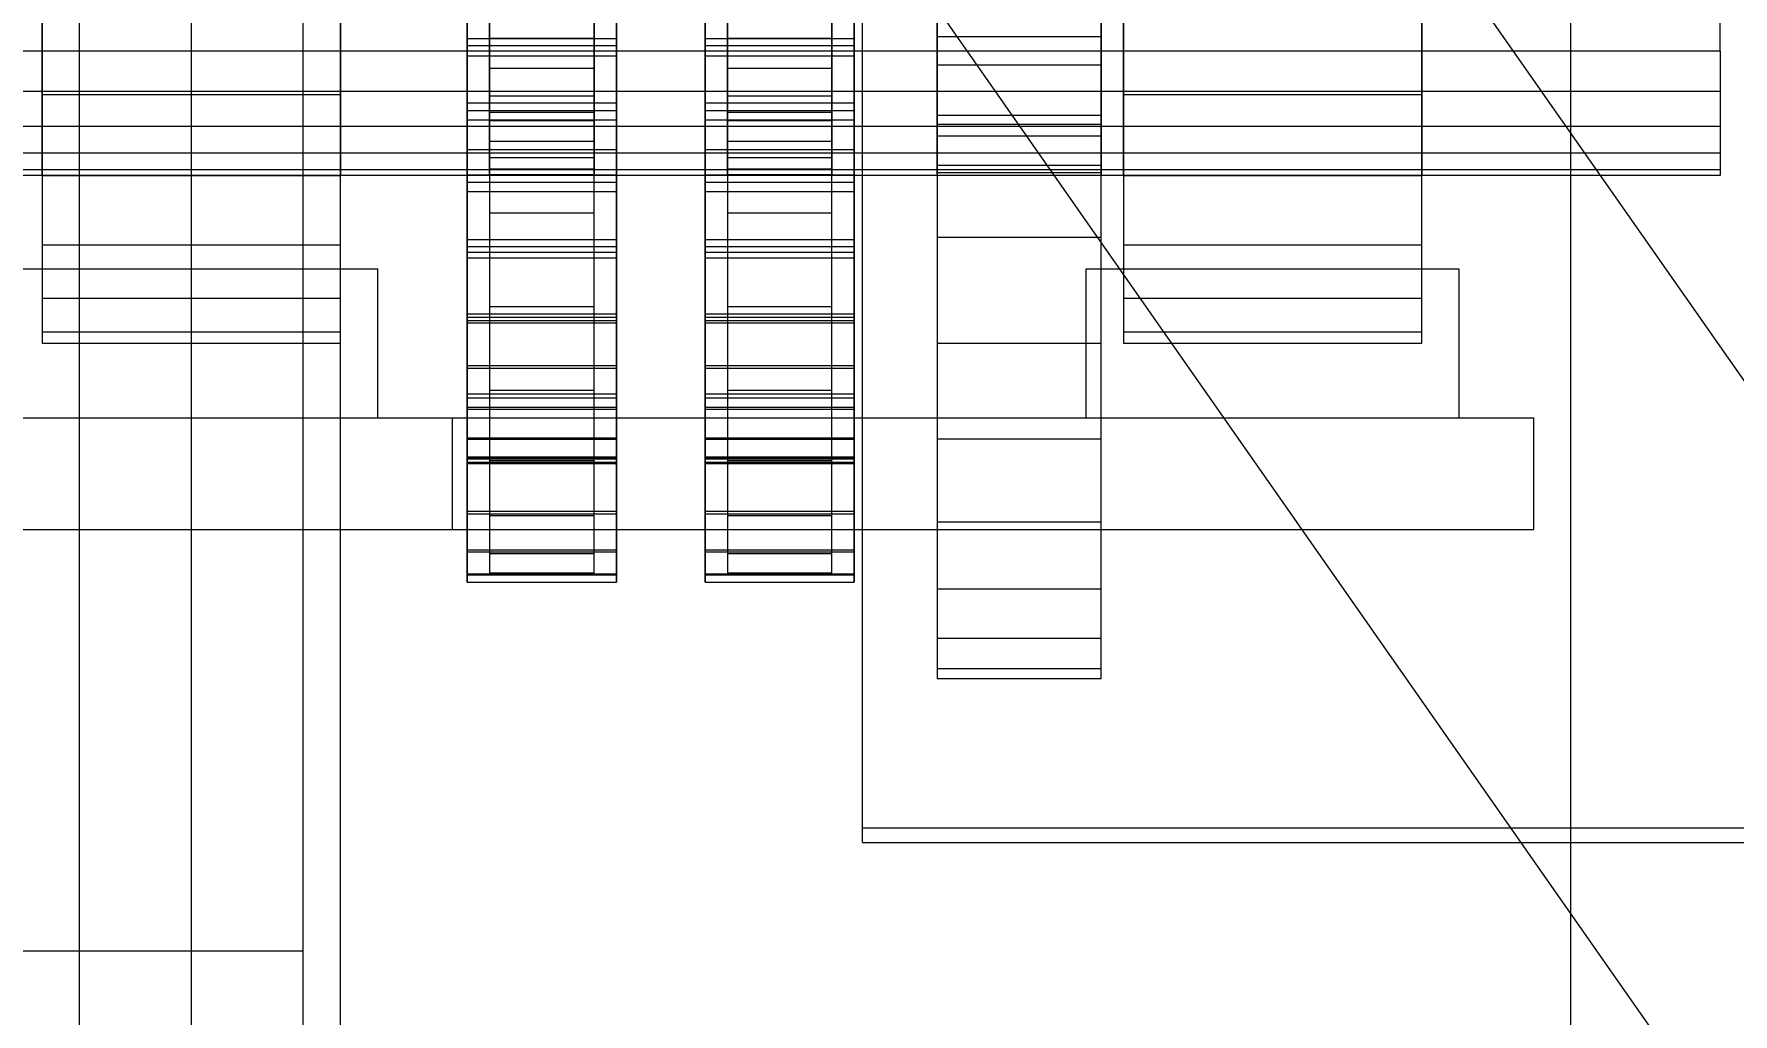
# Model space of a CAD drawing. Header units: millimetres. Extents: x -2500 to 58855, y -53268 to 6837.
# Drawn here: x 1393.9 to 1621.7, y -34208.5 to -34077 of the extents above; entities that cross this region are included whole.
import ezdxf

# ---------------------------------------------------------------- set-up
doc = ezdxf.new("R2010")
doc.units = ezdxf.units.MM
for name, color, linetype, lineweight in [('COTAS_O', 1, 'Continuous', 0), ('frontal_secador', 7, 'Continuous', 0), ('frontal_tolva', 7, 'Continuous', 0)]:
    doc.layers.add(name, color=color, linetype=linetype, lineweight=lineweight)
doc.dimstyles.new('R19_100', dxfattribs={"dimtxt": 250, "dimasz": 150, "dimexe": 150, "dimexo": 80, "dimgap": 100, "dimtad": 1, "dimtih": 1, "dimtoh": 1, "dimdsep": 46, "dimcen": 0.09, "dimadec": 0, "dimazin": 0, "dimtfac": 1, "dimtdec": 4, "dimtofl": 0, "dimtmove": 0, "dimatfit": 3, "dimfxl": 1, "dimtolj": 1, "dimtzin": 0, "dimarcsym": 0})

# ---------------------------------------------------------------- blocks, each defined once
blk = doc.blocks.new('*D39')
at = {"layer": 'COTAS_O', "color": 0, "lineweight": -2, "transparency": 16777216}
for p, q in [((-1725, -34320), (-1725, -33550)), ((1725, -34320), (1725, -33550)), ((-1575, -33700), (1575, -33700))]:
    blk.add_line(p, q, dxfattribs=at)
at = {"layer": 'COTAS_O', "color": 0, "transparency": 16777216}
for points in [[(-1575, -33675), (-1575, -33725), (-1725, -33700)], [(1575, -33675), (1575, -33725), (1725, -33700)]]:
    blk.add_solid(points, dxfattribs=at)
at = {"layer": 'Defpoints', "color": 0, "transparency": 16777216}
for p in [(1725, -33700), (-1725, -34400), (1725, -34400)]:
    blk.add_point(p, dxfattribs=at)

msp = doc.modelspace()

# ---------------------------------------------------------------- linework, layer by layer
at = {"layer": 'frontal_secador'}
for p, q in [((1600, -35975), (1600, -33010)), ((1400, -35335), (1400, -33065)), ((1400, -34650), (1400, -33065)), ((1400, -35350), (1400, -33100)), ((1400, -34625), (1400, -33605)), ((1430, -34625), (1430, -33605)), ((1415, -34590), (1415, -33640)), ((1435, -34590), (1435, -33640)), ((1505, -34183.5), (1505, -33683.5)), ((1452, -34067.166), (1452, -34079.926)), ((1472, -34079.926), (1472, -34067.166)), ((1483.88, -34067.166), (1483.88, -34079.926)), ((1503.88, -34079.926), (1503.88, -34067.166)), ((1430, -34200), (1430, -34070)), ((1452, -34068.027), (1452, -34077.666)), ((1452, -34078.601), (1452, -34068.471)), ((1472, -34077.666), (1472, -34068.027)), ((1472, -34068.471), (1472, -34078.601)), ((1483.88, -34068.027), (1483.88, -34077.666)), ((1483.88, -34078.601), (1483.88, -34068.471)), ((1503.88, -34077.666), (1503.88, -34068.027)), ((1503.88, -34068.471), (1503.88, -34078.601)), ((1395, -34073.5), (1395, -34085.147)), ((1395, -34079.323), (1395, -34073.5)), ((1435, -34085.147), (1435, -34073.5)), ((1435, -34073.5), (1435, -34079.323)), ((1455, -34073.5), (1455, -34087.486)), ((1455, -34077.634), (1455, -34073.5)), ((1469, -34087.486), (1469, -34073.5)), ((1469, -34073.5), (1469, -34077.634)), ((1486.88, -34073.5), (1486.88, -34087.486)), ((1486.88, -34077.634), (1486.88, -34073.5)), ((1500.88, -34087.486), (1500.88, -34073.5)), ((1500.88, -34073.5), (1500.88, -34077.634)), ((1515, -34073.5), (1515, -34089.128)), ((1515, -34077.407), (1515, -34073.5)), ((1537, -34089.128), (1537, -34073.5)), ((1537, -34073.5), (1537, -34077.407)), ((1540, -34073.5), (1540, -34085.147)), ((1540, -34079.323), (1540, -34073.5)), ((1580, -34085.147), (1580, -34073.5)), ((1580, -34073.5), (1580, -34079.323)), ((1620, -34079.323), (1620, -34073.5)), ((1452, -34086.253), (1452, -34076.615)), ((1472, -34076.615), (1472, -34086.253)), ((1483.88, -34086.253), (1483.88, -34076.615)), ((1503.88, -34076.615), (1503.88, -34086.253)), ((1472, -34077.666), (1452, -34077.666)), ((1452, -34077.666), (1452, -34087.304)), ((1452, -34077.666), (1452, -34086.253)), ((1472, -34078.601), (1452, -34078.601)), ((1452, -34078.601), (1452, -34079.926)), ((1452, -34088.592), (1452, -34078.601)), ((1469, -34077.634), (1455, -34077.634)), ((1455, -34077.634), (1455, -34087.486)), ((1455, -34081.628), (1455, -34077.634)), ((1469, -34087.486), (1469, -34077.634)), ((1469, -34077.634), (1469, -34081.628)), ((1472, -34087.304), (1472, -34077.666)), ((1472, -34086.253), (1472, -34077.666)), ((1472, -34079.926), (1472, -34078.601)), ((1472, -34078.601), (1472, -34088.592)), ((1503.88, -34077.666), (1483.88, -34077.666)), ((1483.88, -34077.666), (1483.88, -34087.304)), ((1483.88, -34077.666), (1483.88, -34086.253)), ((1503.88, -34078.601), (1483.88, -34078.601)), ((1483.88, -34078.601), (1483.88, -34079.926)), ((1483.88, -34088.592), (1483.88, -34078.601)), ((1500.88, -34077.634), (1486.88, -34077.634)), ((1486.88, -34077.634), (1486.88, -34087.486)), ((1486.88, -34081.628), (1486.88, -34077.634)), ((1500.88, -34087.486), (1500.88, -34077.634)), ((1500.88, -34077.634), (1500.88, -34081.628)), ((1503.88, -34087.304), (1503.88, -34077.666)), ((1503.88, -34086.253), (1503.88, -34077.666)), ((1503.88, -34079.926), (1503.88, -34078.601)), ((1503.88, -34078.601), (1503.88, -34088.592)), ((1537, -34077.407), (1515, -34077.407)), ((1515, -34077.407), (1515, -34089.128)), ((1515, -34081.195), (1515, -34077.407)), ((1537, -34089.128), (1537, -34077.407)), ((1537, -34077.407), (1537, -34081.195)), ((1620, -34079.323), (1360, -34079.323)), ((1435, -34079.323), (1395, -34079.323)), ((1395, -34079.323), (1395, -34085.147)), ((1395, -34084.75), (1395, -34079.323)), ((1435, -34085.147), (1435, -34079.323)), ((1435, -34079.323), (1435, -34084.75)), ((1452, -34079.926), (1472, -34079.926)), ((1452, -34079.926), (1452, -34092.51)), ((1472, -34092.51), (1472, -34079.926)), ((1483.88, -34079.926), (1503.88, -34079.926)), ((1483.88, -34079.926), (1483.88, -34092.51)), ((1503.88, -34092.51), (1503.88, -34079.926)), ((1537, -34081.195), (1515, -34081.195)), ((1515, -34081.195), (1515, -34104.282)), ((1515, -34084.75), (1515, -34081.195)), ((1537, -34104.282), (1537, -34081.195)), ((1537, -34081.195), (1537, -34084.75)), ((1580, -34079.323), (1540, -34079.323)), ((1540, -34079.323), (1540, -34085.147)), ((1540, -34084.75), (1540, -34079.323)), ((1580, -34085.147), (1580, -34079.323)), ((1580, -34079.323), (1580, -34084.75)), ((1620, -34079.323), (1620, -34084.75)), ((1469, -34081.628), (1455, -34081.628)), ((1455, -34081.628), (1455, -34100.996)), ((1455, -34085.345), (1455, -34081.628)), ((1469, -34100.996), (1469, -34081.628)), ((1469, -34081.628), (1469, -34085.345)), ((1500.88, -34081.628), (1486.88, -34081.628)), ((1486.88, -34081.628), (1486.88, -34100.996)), ((1486.88, -34085.345), (1486.88, -34081.628)), ((1500.88, -34100.996), (1500.88, -34081.628)), ((1500.88, -34081.628), (1500.88, -34085.345)), ((1620, -34084.75), (1360, -34084.75)), ((1435, -34084.75), (1395, -34084.75)), ((1395, -34084.75), (1395, -34096)), ((1395, -34089.41), (1395, -34084.75)), ((1395, -34085.147), (1435, -34085.147)), ((1395, -34085.147), (1395, -34096)), ((1435, -34096), (1435, -34084.75)), ((1435, -34084.75), (1435, -34089.41)), ((1435, -34096), (1435, -34085.147)), ((1469, -34085.345), (1455, -34085.345)), ((1455, -34085.345), (1455, -34113.57)), ((1455, -34088.658), (1455, -34085.345)), ((1469, -34113.57), (1469, -34085.345)), ((1469, -34085.345), (1469, -34088.658)), ((1500.88, -34085.345), (1486.88, -34085.345)), ((1486.88, -34085.345), (1486.88, -34113.57)), ((1486.88, -34088.658), (1486.88, -34085.345)), ((1500.88, -34113.57), (1500.88, -34085.345)), ((1500.88, -34085.345), (1500.88, -34088.658)), ((1537, -34084.75), (1515, -34084.75)), ((1515, -34084.75), (1515, -34118.5)), ((1515, -34087.963), (1515, -34084.75)), ((1537, -34118.5), (1537, -34084.75)), ((1537, -34084.75), (1537, -34087.963)), ((1580, -34084.75), (1540, -34084.75)), ((1540, -34084.75), (1540, -34096)), ((1540, -34089.41), (1540, -34084.75)), ((1540, -34085.147), (1580, -34085.147)), ((1540, -34085.147), (1540, -34096)), ((1580, -34096), (1580, -34084.75)), ((1580, -34084.75), (1580, -34089.41)), ((1580, -34096), (1580, -34085.147)), ((1620, -34084.75), (1620, -34089.41)), ((1452, -34095.892), (1452, -34086.253)), ((1452, -34086.253), (1472, -34086.253)), ((1472, -34087.304), (1452, -34087.304)), ((1452, -34087.304), (1452, -34096.943)), ((1452, -34087.304), (1452, -34095.892)), ((1455, -34087.486), (1469, -34087.486)), ((1455, -34087.486), (1455, -34100.996)), ((1469, -34100.996), (1469, -34087.486)), ((1472, -34086.253), (1472, -34095.892)), ((1472, -34096.943), (1472, -34087.304)), ((1472, -34095.892), (1472, -34087.304)), ((1483.88, -34095.892), (1483.88, -34086.253)), ((1483.88, -34086.253), (1503.88, -34086.253)), ((1503.88, -34087.304), (1483.88, -34087.304)), ((1483.88, -34087.304), (1483.88, -34096.943)), ((1483.88, -34087.304), (1483.88, -34095.892)), ((1486.88, -34087.486), (1500.88, -34087.486)), ((1486.88, -34087.486), (1486.88, -34100.996)), ((1500.88, -34100.996), (1500.88, -34087.486)), ((1503.88, -34086.253), (1503.88, -34095.892)), ((1503.88, -34096.943), (1503.88, -34087.304)), ((1503.88, -34095.892), (1503.88, -34087.304)), ((1537, -34087.963), (1515, -34087.963)), ((1515, -34087.963), (1515, -34131.351)), ((1515, -34090.736), (1515, -34087.963)), ((1537, -34131.351), (1537, -34087.963)), ((1537, -34087.963), (1537, -34090.736)), ((1620, -34089.41), (1360, -34089.41)), ((1435, -34089.41), (1395, -34089.41)), ((1395, -34089.41), (1395, -34105.32)), ((1395, -34092.986), (1395, -34089.41)), ((1435, -34105.32), (1435, -34089.41)), ((1435, -34089.41), (1435, -34092.986)), ((1472, -34088.592), (1452, -34088.592)), ((1452, -34088.592), (1452, -34092.51)), ((1452, -34098.169), (1452, -34088.592)), ((1469, -34088.658), (1455, -34088.658)), ((1455, -34088.658), (1455, -34124.779)), ((1455, -34091.455), (1455, -34088.658)), ((1469, -34124.779), (1469, -34088.658)), ((1469, -34088.658), (1469, -34091.455)), ((1472, -34092.51), (1472, -34088.592)), ((1472, -34088.592), (1472, -34098.169)), ((1503.88, -34088.592), (1483.88, -34088.592)), ((1483.88, -34088.592), (1483.88, -34092.51)), ((1483.88, -34098.169), (1483.88, -34088.592)), ((1500.88, -34088.658), (1486.88, -34088.658)), ((1486.88, -34088.658), (1486.88, -34124.779)), ((1486.88, -34091.455), (1486.88, -34088.658)), ((1500.88, -34124.779), (1500.88, -34088.658)), ((1500.88, -34088.658), (1500.88, -34091.455)), ((1503.88, -34092.51), (1503.88, -34088.592)), ((1503.88, -34088.592), (1503.88, -34098.169)), ((1515, -34089.128), (1537, -34089.128)), ((1515, -34089.128), (1515, -34104.282)), ((1537, -34104.282), (1537, -34089.128)), ((1580, -34089.41), (1540, -34089.41)), ((1540, -34089.41), (1540, -34105.32)), ((1540, -34092.986), (1540, -34089.41)), ((1580, -34105.32), (1580, -34089.41)), ((1580, -34089.41), (1580, -34092.986)), ((1620, -34089.41), (1620, -34092.986)), ((1452, -34092.51), (1472, -34092.51)), ((1452, -34092.51), (1452, -34104.572)), ((1469, -34091.455), (1455, -34091.455)), ((1455, -34091.455), (1455, -34134.242)), ((1455, -34093.641), (1455, -34091.455)), ((1469, -34134.242), (1469, -34091.455)), ((1469, -34091.455), (1469, -34093.641)), ((1472, -34104.572), (1472, -34092.51)), ((1483.88, -34092.51), (1503.88, -34092.51)), ((1483.88, -34092.51), (1483.88, -34104.572)), ((1500.88, -34091.455), (1486.88, -34091.455)), ((1486.88, -34091.455), (1486.88, -34134.242)), ((1486.88, -34093.641), (1486.88, -34091.455)), ((1500.88, -34134.242), (1500.88, -34091.455)), ((1500.88, -34091.455), (1500.88, -34093.641)), ((1503.88, -34104.572), (1503.88, -34092.51)), ((1537, -34090.736), (1515, -34090.736)), ((1515, -34090.736), (1515, -34142.444)), ((1515, -34092.986), (1515, -34090.736)), ((1537, -34142.444), (1537, -34090.736)), ((1537, -34090.736), (1537, -34092.986)), ((1620, -34092.986), (1360, -34092.986)), ((1620, -34095.233), (1360, -34095.233)), ((1435, -34092.986), (1395, -34092.986)), ((1395, -34092.986), (1395, -34112.471)), ((1395, -34095.233), (1395, -34092.986)), ((1435, -34095.233), (1395, -34095.233)), ((1395, -34095.233), (1395, -34116.967)), ((1395, -34096), (1395, -34095.233)), ((1435, -34112.471), (1435, -34092.986)), ((1435, -34092.986), (1435, -34095.233)), ((1435, -34116.967), (1435, -34095.233)), ((1435, -34095.233), (1435, -34096)), ((1469, -34093.641), (1455, -34093.641)), ((1455, -34093.641), (1455, -34141.636)), ((1455, -34095.141), (1455, -34093.641)), ((1469, -34095.141), (1455, -34095.141)), ((1455, -34095.141), (1455, -34146.71)), ((1455, -34095.904), (1455, -34095.141)), ((1469, -34141.636), (1469, -34093.641)), ((1469, -34093.641), (1469, -34095.141)), ((1469, -34146.71), (1469, -34095.141)), ((1469, -34095.141), (1469, -34095.904)), ((1500.88, -34093.641), (1486.88, -34093.641)), ((1486.88, -34093.641), (1486.88, -34141.636)), ((1486.88, -34095.141), (1486.88, -34093.641)), ((1500.88, -34095.141), (1486.88, -34095.141)), ((1486.88, -34095.141), (1486.88, -34146.71)), ((1486.88, -34095.904), (1486.88, -34095.141)), ((1500.88, -34141.636), (1500.88, -34093.641)), ((1500.88, -34093.641), (1500.88, -34095.141)), ((1500.88, -34146.71), (1500.88, -34095.141)), ((1500.88, -34095.141), (1500.88, -34095.904)), ((1537, -34092.986), (1515, -34092.986)), ((1515, -34092.986), (1515, -34151.442)), ((1515, -34094.643), (1515, -34092.986)), ((1537, -34094.643), (1515, -34094.643)), ((1515, -34094.643), (1515, -34158.072)), ((1515, -34095.658), (1515, -34094.643)), ((1537, -34151.442), (1537, -34092.986)), ((1537, -34092.986), (1537, -34094.643)), ((1537, -34158.072), (1537, -34094.643)), ((1537, -34094.643), (1537, -34095.658)), ((1580, -34092.986), (1540, -34092.986)), ((1540, -34092.986), (1540, -34112.471)), ((1540, -34095.233), (1540, -34092.986)), ((1580, -34095.233), (1540, -34095.233)), ((1540, -34095.233), (1540, -34116.967)), ((1540, -34096), (1540, -34095.233)), ((1580, -34112.471), (1580, -34092.986)), ((1580, -34092.986), (1580, -34095.233)), ((1580, -34116.967), (1580, -34095.233)), ((1580, -34095.233), (1580, -34096)), ((1620, -34092.986), (1620, -34095.233)), ((1620, -34095.233), (1620, -34096)), ((1620, -34096), (1360, -34096)), ((1395, -34096), (1435, -34096)), ((1395, -34096), (1395, -34105.32)), ((1395, -34096), (1395, -34118.5)), ((1435, -34105.32), (1435, -34096)), ((1435, -34118.5), (1435, -34096)), ((1452, -34105.53), (1452, -34095.892)), ((1452, -34095.892), (1472, -34095.892)), ((1472, -34096.943), (1452, -34096.943)), ((1452, -34096.943), (1452, -34106.308)), ((1452, -34096.943), (1452, -34105.53)), ((1469, -34095.904), (1455, -34095.904)), ((1455, -34095.904), (1455, -34149.291)), ((1469, -34149.291), (1469, -34095.904)), ((1472, -34095.892), (1472, -34105.53)), ((1472, -34106.308), (1472, -34096.943)), ((1472, -34105.53), (1472, -34096.943)), ((1483.88, -34105.53), (1483.88, -34095.892)), ((1483.88, -34095.892), (1503.88, -34095.892)), ((1503.88, -34096.943), (1483.88, -34096.943)), ((1483.88, -34096.943), (1483.88, -34106.308)), ((1483.88, -34096.943), (1483.88, -34105.53)), ((1500.88, -34095.904), (1486.88, -34095.904)), ((1486.88, -34095.904), (1486.88, -34149.291)), ((1500.88, -34149.291), (1500.88, -34095.904)), ((1503.88, -34095.892), (1503.88, -34105.53)), ((1503.88, -34106.308), (1503.88, -34096.943)), ((1503.88, -34105.53), (1503.88, -34096.943)), ((1537, -34095.658), (1515, -34095.658)), ((1515, -34095.658), (1515, -34162.133)), ((1515, -34096), (1515, -34095.658)), ((1537, -34096), (1515, -34096)), ((1515, -34096), (1515, -34163.5)), ((1537, -34162.133), (1537, -34095.658)), ((1537, -34095.658), (1537, -34096)), ((1537, -34163.5), (1537, -34096)), ((1540, -34096), (1580, -34096)), ((1540, -34096), (1540, -34105.32)), ((1540, -34096), (1540, -34118.5)), ((1580, -34105.32), (1580, -34096)), ((1580, -34118.5), (1580, -34096)), ((1472, -34098.169), (1452, -34098.169)), ((1452, -34098.169), (1452, -34104.572)), ((1452, -34107.069), (1452, -34098.169)), ((1472, -34104.572), (1472, -34098.169)), ((1472, -34098.169), (1472, -34107.069)), ((1503.88, -34098.169), (1483.88, -34098.169)), ((1483.88, -34098.169), (1483.88, -34104.572)), ((1483.88, -34107.069), (1483.88, -34098.169)), ((1503.88, -34104.572), (1503.88, -34098.169)), ((1503.88, -34098.169), (1503.88, -34107.069)), ((1455, -34100.996), (1469, -34100.996)), ((1455, -34100.996), (1455, -34113.57)), ((1469, -34113.57), (1469, -34100.996)), ((1486.88, -34100.996), (1500.88, -34100.996)), ((1486.88, -34100.996), (1486.88, -34113.57)), ((1500.88, -34113.57), (1500.88, -34100.996)), ((1515, -34104.282), (1537, -34104.282)), ((1515, -34104.282), (1515, -34118.5)), ((1537, -34118.5), (1537, -34104.282)), ((1395, -34105.32), (1435, -34105.32)), ((1395, -34105.32), (1395, -34112.471)), ((1435, -34112.471), (1435, -34105.32)), ((1452, -34104.572), (1472, -34104.572)), ((1452, -34104.572), (1452, -34115.783)), ((1452, -34115.441), (1452, -34105.53)), ((1452, -34105.53), (1472, -34105.53)), ((1472, -34106.308), (1452, -34106.308)), ((1452, -34106.308), (1452, -34114.62)), ((1452, -34106.308), (1452, -34115.441)), ((1472, -34115.783), (1472, -34104.572)), ((1472, -34105.53), (1472, -34115.441)), ((1472, -34114.62), (1472, -34106.308)), ((1472, -34115.441), (1472, -34106.308)), ((1483.88, -34104.572), (1503.88, -34104.572)), ((1483.88, -34104.572), (1483.88, -34115.783)), ((1483.88, -34115.441), (1483.88, -34105.53)), ((1483.88, -34105.53), (1503.88, -34105.53)), ((1503.88, -34106.308), (1483.88, -34106.308)), ((1483.88, -34106.308), (1483.88, -34114.62)), ((1483.88, -34106.308), (1483.88, -34115.441)), ((1503.88, -34115.783), (1503.88, -34104.572)), ((1503.88, -34105.53), (1503.88, -34115.441)), ((1503.88, -34114.62), (1503.88, -34106.308)), ((1503.88, -34115.441), (1503.88, -34106.308)), ((1540, -34105.32), (1580, -34105.32)), ((1540, -34105.32), (1540, -34112.471)), ((1580, -34112.471), (1580, -34105.32)), ((1390, -34108.5), (1440, -34108.5)), ((1440, -34128.5), (1440, -34108.5)), ((1472, -34107.069), (1452, -34107.069)), ((1452, -34107.069), (1452, -34115.783)), ((1452, -34115.049), (1452, -34107.069)), ((1472, -34115.783), (1472, -34107.069)), ((1472, -34107.069), (1472, -34115.049)), ((1503.88, -34107.069), (1483.88, -34107.069)), ((1483.88, -34107.069), (1483.88, -34115.783)), ((1483.88, -34115.049), (1483.88, -34107.069)), ((1503.88, -34115.783), (1503.88, -34107.069)), ((1503.88, -34107.069), (1503.88, -34115.049)), ((1535, -34108.5), (1585, -34108.5)), ((1535, -34128.5), (1535, -34108.5)), ((1585, -34128.5), (1585, -34108.5)), ((1395, -34112.471), (1435, -34112.471)), ((1395, -34112.471), (1395, -34116.967)), ((1435, -34116.967), (1435, -34112.471)), ((1540, -34112.471), (1580, -34112.471)), ((1540, -34112.471), (1540, -34116.967)), ((1580, -34116.967), (1580, -34112.471)), ((1472, -34114.62), (1452, -34114.62)), ((1452, -34114.62), (1452, -34121.531)), ((1452, -34114.62), (1452, -34125.294)), ((1472, -34115.049), (1452, -34115.049)), ((1452, -34115.049), (1452, -34125.834)), ((1452, -34121.889), (1452, -34115.049)), ((1452, -34125.294), (1452, -34115.441)), ((1452, -34115.441), (1472, -34115.441)), ((1455, -34113.57), (1469, -34113.57)), ((1455, -34113.57), (1455, -34124.779)), ((1469, -34124.779), (1469, -34113.57)), ((1472, -34121.531), (1472, -34114.62)), ((1472, -34125.294), (1472, -34114.62)), ((1472, -34125.834), (1472, -34115.049)), ((1472, -34115.049), (1472, -34121.889)), ((1472, -34115.441), (1472, -34125.294)), ((1503.88, -34114.62), (1483.88, -34114.62)), ((1483.88, -34114.62), (1483.88, -34121.531)), ((1483.88, -34114.62), (1483.88, -34125.294)), ((1503.88, -34115.049), (1483.88, -34115.049)), ((1483.88, -34115.049), (1483.88, -34125.834)), ((1483.88, -34121.889), (1483.88, -34115.049)), ((1483.88, -34125.294), (1483.88, -34115.441)), ((1483.88, -34115.441), (1503.88, -34115.441)), ((1486.88, -34113.57), (1500.88, -34113.57)), ((1486.88, -34113.57), (1486.88, -34124.779)), ((1500.88, -34124.779), (1500.88, -34113.57)), ((1503.88, -34121.531), (1503.88, -34114.62)), ((1503.88, -34125.294), (1503.88, -34114.62)), ((1503.88, -34125.834), (1503.88, -34115.049)), ((1503.88, -34115.049), (1503.88, -34121.889)), ((1503.88, -34115.441), (1503.88, -34125.294)), ((1395, -34116.967), (1435, -34116.967)), ((1395, -34116.967), (1395, -34118.5)), ((1435, -34118.5), (1435, -34116.967)), ((1452, -34115.783), (1472, -34115.783)), ((1452, -34115.783), (1452, -34125.834)), ((1472, -34125.834), (1472, -34115.783)), ((1483.88, -34115.783), (1503.88, -34115.783)), ((1483.88, -34115.783), (1483.88, -34125.834)), ((1503.88, -34125.834), (1503.88, -34115.783)), ((1540, -34116.967), (1580, -34116.967)), ((1540, -34116.967), (1540, -34118.5)), ((1580, -34118.5), (1580, -34116.967)), ((1395, -34118.5), (1435, -34118.5)), ((1515, -34118.5), (1537, -34118.5)), ((1515, -34118.5), (1515, -34131.351)), ((1537, -34131.351), (1537, -34118.5)), ((1540, -34118.5), (1580, -34118.5)), ((1472, -34121.531), (1452, -34121.531)), ((1452, -34121.531), (1452, -34127.125)), ((1452, -34121.531), (1452, -34133.999)), ((1472, -34121.889), (1452, -34121.889)), ((1452, -34121.889), (1452, -34134.45)), ((1452, -34127.402), (1452, -34121.889)), ((1472, -34127.125), (1472, -34121.531)), ((1472, -34133.999), (1472, -34121.531)), ((1472, -34134.45), (1472, -34121.889)), ((1472, -34121.889), (1472, -34127.402)), ((1503.88, -34121.531), (1483.88, -34121.531)), ((1483.88, -34121.531), (1483.88, -34127.125)), ((1483.88, -34121.531), (1483.88, -34133.999)), ((1503.88, -34121.889), (1483.88, -34121.889)), ((1483.88, -34121.889), (1483.88, -34134.45)), ((1483.88, -34127.402), (1483.88, -34121.889)), ((1503.88, -34127.125), (1503.88, -34121.531)), ((1503.88, -34133.999), (1503.88, -34121.531)), ((1503.88, -34134.45), (1503.88, -34121.889)), ((1503.88, -34121.889), (1503.88, -34127.402)), ((1455, -34124.779), (1469, -34124.779)), ((1455, -34124.779), (1455, -34134.242)), ((1469, -34134.242), (1469, -34124.779)), ((1486.88, -34124.779), (1500.88, -34124.779)), ((1486.88, -34124.779), (1486.88, -34134.242)), ((1500.88, -34134.242), (1500.88, -34124.779)), ((1452, -34133.999), (1452, -34125.294)), ((1452, -34125.294), (1472, -34125.294)), ((1452, -34125.834), (1472, -34125.834)), ((1452, -34125.834), (1452, -34134.45)), ((1472, -34127.125), (1452, -34127.125)), ((1452, -34127.125), (1452, -34131.248)), ((1452, -34127.125), (1452, -34141.045)), ((1472, -34125.294), (1472, -34133.999)), ((1472, -34134.45), (1472, -34125.834)), ((1472, -34131.248), (1472, -34127.125)), ((1472, -34141.045), (1472, -34127.125)), ((1483.88, -34133.999), (1483.88, -34125.294)), ((1483.88, -34125.294), (1503.88, -34125.294)), ((1483.88, -34125.834), (1503.88, -34125.834)), ((1483.88, -34125.834), (1483.88, -34134.45)), ((1503.88, -34127.125), (1483.88, -34127.125)), ((1483.88, -34127.125), (1483.88, -34131.248)), ((1483.88, -34127.125), (1483.88, -34141.045)), ((1503.88, -34125.294), (1503.88, -34133.999)), ((1503.88, -34134.45), (1503.88, -34125.834)), ((1503.88, -34131.248), (1503.88, -34127.125)), ((1503.88, -34141.045), (1503.88, -34127.125)), ((1300, -34128.5), (1450, -34128.5)), ((1300, -34128.5), (1595, -34128.5)), ((1390, -34128.5), (1440, -34128.5)), ((1450, -34143.5), (1450, -34128.5)), ((1472, -34127.402), (1452, -34127.402)), ((1452, -34127.402), (1452, -34141.394)), ((1452, -34131.438), (1452, -34127.402)), ((1472, -34141.394), (1472, -34127.402)), ((1472, -34127.402), (1472, -34131.438)), ((1503.88, -34127.402), (1483.88, -34127.402)), ((1483.88, -34127.402), (1483.88, -34141.394)), ((1483.88, -34131.438), (1483.88, -34127.402)), ((1503.88, -34141.394), (1503.88, -34127.402)), ((1503.88, -34127.402), (1503.88, -34131.438)), ((1535, -34128.5), (1585, -34128.5)), ((1595, -34143.5), (1595, -34128.5)), ((1472, -34131.248), (1452, -34131.248)), ((1452, -34131.248), (1452, -34133.788)), ((1452, -34131.248), (1452, -34146.239)), ((1472, -34131.438), (1452, -34131.438)), ((1452, -34131.438), (1452, -34146.477)), ((1452, -34133.884), (1452, -34131.438)), ((1472, -34133.788), (1472, -34131.248)), ((1472, -34146.239), (1472, -34131.248)), ((1472, -34146.477), (1472, -34131.438)), ((1472, -34131.438), (1472, -34133.884)), ((1503.88, -34131.248), (1483.88, -34131.248)), ((1483.88, -34131.248), (1483.88, -34133.788)), ((1483.88, -34131.248), (1483.88, -34146.239)), ((1503.88, -34131.438), (1483.88, -34131.438)), ((1483.88, -34131.438), (1483.88, -34146.477)), ((1483.88, -34133.884), (1483.88, -34131.438)), ((1503.88, -34133.788), (1503.88, -34131.248)), ((1503.88, -34146.239), (1503.88, -34131.248)), ((1503.88, -34146.477), (1503.88, -34131.438)), ((1503.88, -34131.438), (1503.88, -34133.884)), ((1515, -34131.351), (1537, -34131.351)), ((1515, -34131.351), (1515, -34142.444)), ((1537, -34142.444), (1537, -34131.351)), ((1472, -34133.788), (1452, -34133.788)), ((1452, -34133.788), (1452, -34134.675)), ((1452, -34133.788), (1452, -34149.438)), ((1472, -34133.884), (1452, -34133.884)), ((1452, -34133.884), (1452, -34149.559)), ((1452, -34134.675), (1452, -34133.884)), ((1472, -34134.675), (1472, -34133.788)), ((1472, -34149.438), (1472, -34133.788)), ((1472, -34149.559), (1472, -34133.884)), ((1472, -34133.884), (1472, -34134.675)), ((1503.88, -34133.788), (1483.88, -34133.788)), ((1483.88, -34133.788), (1483.88, -34134.675)), ((1483.88, -34133.788), (1483.88, -34149.438)), ((1503.88, -34133.884), (1483.88, -34133.884)), ((1483.88, -34133.884), (1483.88, -34149.559)), ((1483.88, -34134.675), (1483.88, -34133.884)), ((1503.88, -34134.675), (1503.88, -34133.788)), ((1503.88, -34149.438), (1503.88, -34133.788)), ((1503.88, -34149.559), (1503.88, -34133.884)), ((1503.88, -34133.884), (1503.88, -34134.675)), ((1452, -34141.045), (1452, -34133.999)), ((1452, -34133.999), (1472, -34133.999)), ((1452, -34134.45), (1472, -34134.45)), ((1452, -34134.45), (1452, -34141.394)), ((1472, -34134.675), (1452, -34134.675)), ((1452, -34134.675), (1452, -34150.555)), ((1455, -34134.242), (1469, -34134.242)), ((1455, -34134.242), (1455, -34141.636)), ((1469, -34141.636), (1469, -34134.242)), ((1472, -34133.999), (1472, -34141.045)), ((1472, -34141.394), (1472, -34134.45)), ((1472, -34150.555), (1472, -34134.675)), ((1483.88, -34141.045), (1483.88, -34133.999)), ((1483.88, -34133.999), (1503.88, -34133.999)), ((1483.88, -34134.45), (1503.88, -34134.45)), ((1483.88, -34134.45), (1483.88, -34141.394)), ((1503.88, -34134.675), (1483.88, -34134.675)), ((1483.88, -34134.675), (1483.88, -34150.555)), ((1486.88, -34134.242), (1500.88, -34134.242)), ((1486.88, -34134.242), (1486.88, -34141.636)), ((1500.88, -34141.636), (1500.88, -34134.242)), ((1503.88, -34133.999), (1503.88, -34141.045)), ((1503.88, -34141.394), (1503.88, -34134.45)), ((1503.88, -34150.555), (1503.88, -34134.675)), ((1452, -34146.239), (1452, -34141.045)), ((1452, -34141.045), (1472, -34141.045)), ((1452, -34141.394), (1472, -34141.394)), ((1452, -34141.394), (1452, -34146.477)), ((1455, -34141.636), (1469, -34141.636)), ((1455, -34141.636), (1455, -34146.71)), ((1469, -34146.71), (1469, -34141.636)), ((1472, -34141.045), (1472, -34146.239)), ((1472, -34146.477), (1472, -34141.394)), ((1483.88, -34146.239), (1483.88, -34141.045)), ((1483.88, -34141.045), (1503.88, -34141.045)), ((1483.88, -34141.394), (1503.88, -34141.394)), ((1483.88, -34141.394), (1483.88, -34146.477)), ((1486.88, -34141.636), (1500.88, -34141.636)), ((1486.88, -34141.636), (1486.88, -34146.71)), ((1500.88, -34146.71), (1500.88, -34141.636)), ((1503.88, -34141.045), (1503.88, -34146.239)), ((1503.88, -34146.477), (1503.88, -34141.394)), ((1515, -34142.444), (1537, -34142.444)), ((1515, -34142.444), (1515, -34151.442)), ((1537, -34151.442), (1537, -34142.444)), ((1300, -34143.5), (1450, -34143.5)), ((1300, -34143.5), (1595, -34143.5)), ((1452, -34149.438), (1452, -34146.239)), ((1452, -34146.239), (1472, -34146.239)), ((1452, -34146.477), (1472, -34146.477)), ((1452, -34146.477), (1452, -34149.559)), ((1455, -34146.71), (1469, -34146.71)), ((1455, -34146.71), (1455, -34149.291)), ((1469, -34149.291), (1469, -34146.71)), ((1472, -34146.239), (1472, -34149.438)), ((1472, -34149.559), (1472, -34146.477)), ((1483.88, -34149.438), (1483.88, -34146.239)), ((1483.88, -34146.239), (1503.88, -34146.239)), ((1483.88, -34146.477), (1503.88, -34146.477)), ((1483.88, -34146.477), (1483.88, -34149.559)), ((1486.88, -34146.71), (1500.88, -34146.71)), ((1486.88, -34146.71), (1486.88, -34149.291)), ((1500.88, -34149.291), (1500.88, -34146.71)), ((1503.88, -34146.239), (1503.88, -34149.438)), ((1503.88, -34149.559), (1503.88, -34146.477)), ((1452, -34150.555), (1452, -34149.438)), ((1452, -34149.438), (1472, -34149.438)), ((1452, -34149.559), (1472, -34149.559)), ((1452, -34149.559), (1452, -34150.555)), ((1455, -34149.291), (1469, -34149.291)), ((1472, -34149.438), (1472, -34150.555)), ((1472, -34150.555), (1472, -34149.559)), ((1483.88, -34150.555), (1483.88, -34149.438)), ((1483.88, -34149.438), (1503.88, -34149.438)), ((1483.88, -34149.559), (1503.88, -34149.559)), ((1483.88, -34149.559), (1483.88, -34150.555)), ((1486.88, -34149.291), (1500.88, -34149.291)), ((1503.88, -34149.438), (1503.88, -34150.555)), ((1503.88, -34150.555), (1503.88, -34149.559)), ((1452, -34150.555), (1472, -34150.555)), ((1483.88, -34150.555), (1503.88, -34150.555)), ((1515, -34151.442), (1537, -34151.442)), ((1515, -34151.442), (1515, -34158.072)), ((1537, -34158.072), (1537, -34151.442)), ((1515, -34158.072), (1537, -34158.072)), ((1515, -34158.072), (1515, -34162.133)), ((1537, -34162.133), (1537, -34158.072)), ((1515, -34162.133), (1537, -34162.133)), ((1515, -34162.133), (1515, -34163.5)), ((1515, -34163.5), (1537, -34163.5)), ((1537, -34163.5), (1537, -34162.133)), ((1505, -34183.5), (1632, -34183.5)), ((1505, -34185.5), (1505, -34183.5)), ((1505, -34185.5), (1632, -34185.5)), ((1375, -34200), (1430, -34200))]:
    msp.add_line(p, q, dxfattribs=at)
at = {"layer": 'frontal_tolva'}
for p, q in [((1769.584, -34332.806), (722.584, -32835.806)), ((1720.416, -34367.194), (673.416, -32870.194))]:
    msp.add_line(p, q, dxfattribs=at)

# ---------------------------------------------------------------- dimensions: what is measured, and where the dimension line sits
at = {"layer": 'COTAS_O'}
dim = msp.add_aligned_dim(p1=(-1725, -34400), p2=(1725, -34400), distance=700, text='<> O', dimstyle='R19_100', dxfattribs=at)
dim.commit()
dim.dimension.update_dxf_attribs({"geometry": '*D39', "text_midpoint": (0, -33700)})

doc.saveas('drawing.dxf')
